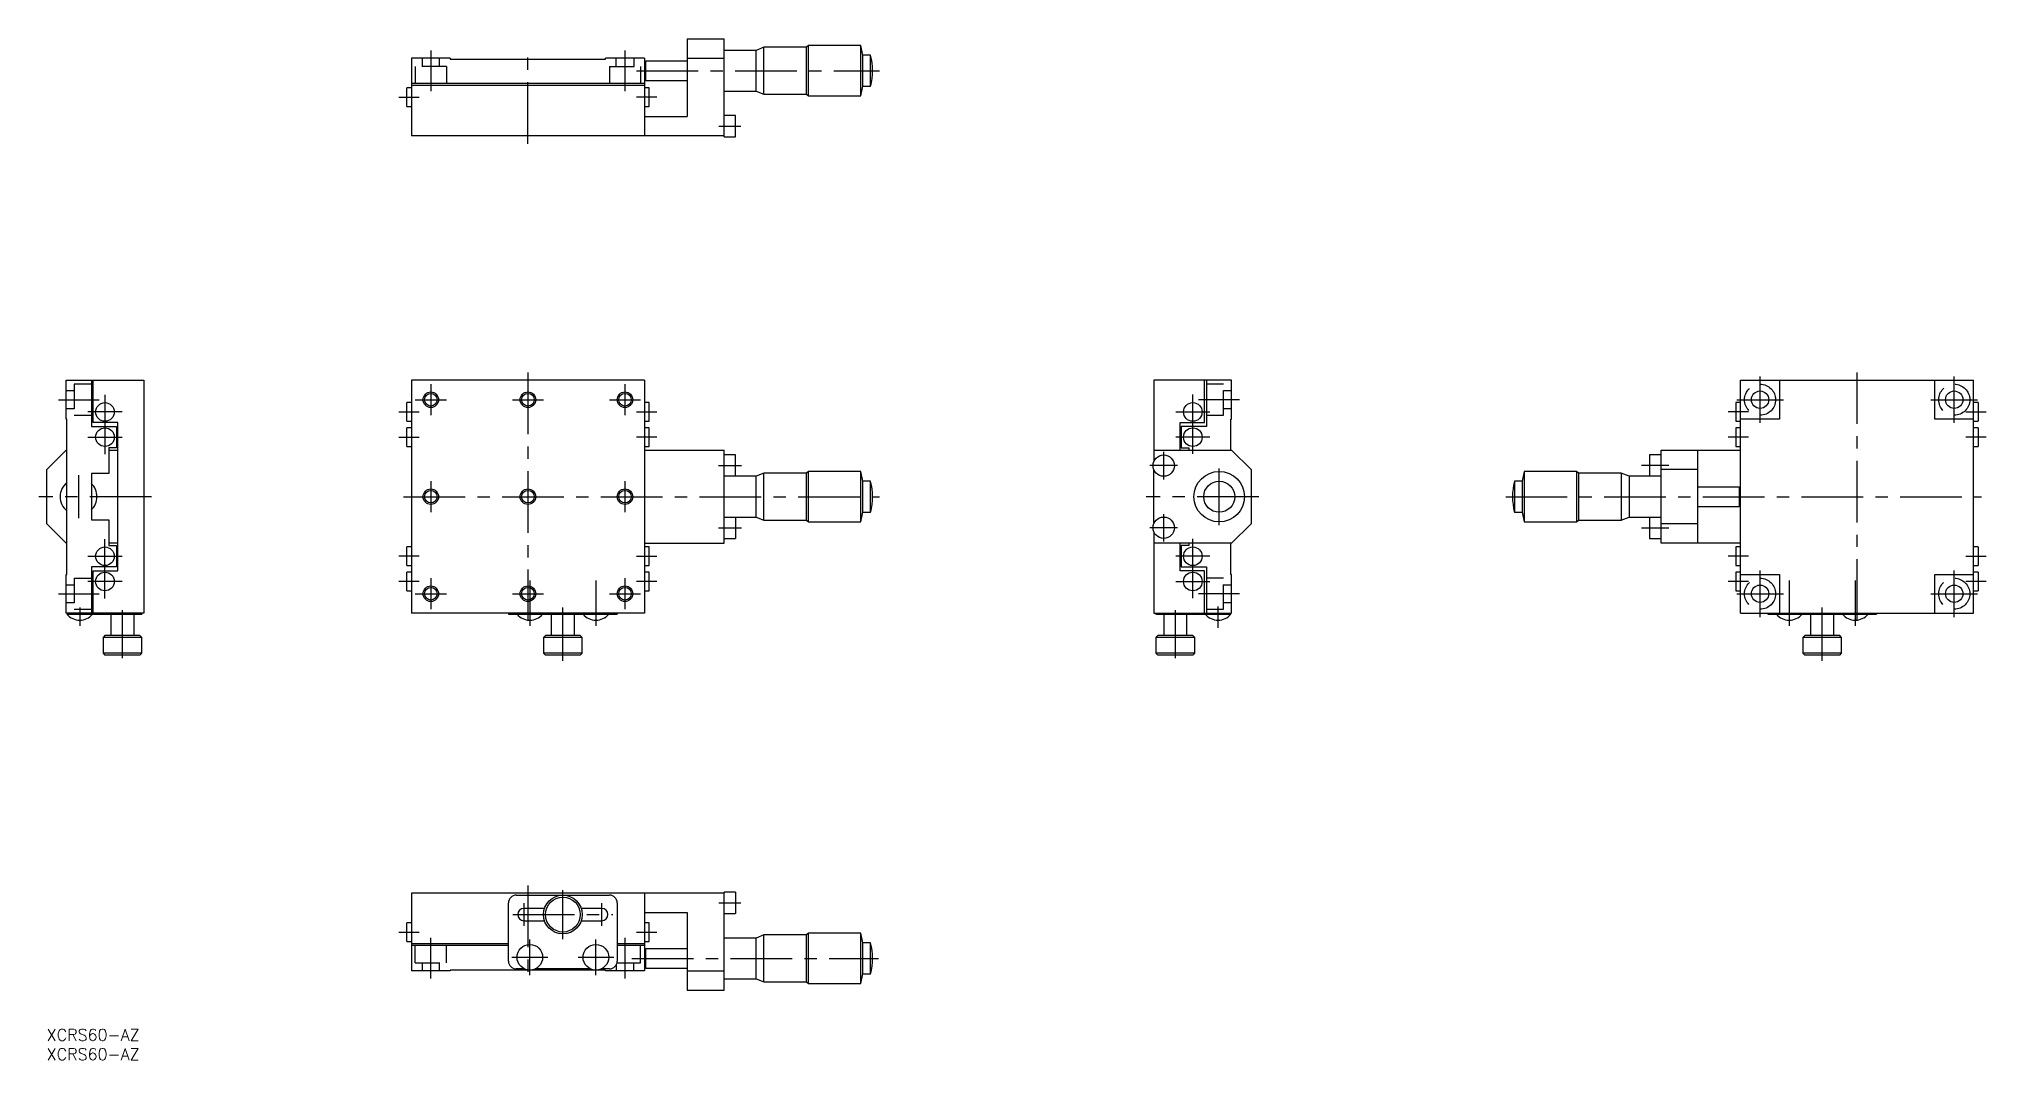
# Model space of a CAD drawing. Extents: x -2 to 499, y -8 to 255.
import ezdxf

# ---------------------------------------------------------------- set-up
doc = ezdxf.new("R2010")
doc.units = 0
doc.header["$LTSCALE"] = 0.5
doc.linetypes.add('CENTER', pattern=[50.8, 31.75, -6.35, 6.35, -6.35])
doc.linetypes.add('DASHED', pattern=[19.05, 12.7, -6.35])
for name, color, linetype in [('MSM_CENTER', 1, 'CENTER'), ('MSM_CONTINUOUS', 7, 'CONTINUOUS'), ('MSM_DASHED', 4, 'DASHED'), ('MSM_NARROW', 5, 'CONTINUOUS'), ('MSM_PART_NUMBER', 7, 'CONTINUOUS')]:
    doc.layers.add(name, color=color, linetype=linetype)
doc.styles.get("Standard").update_dxf_attribs({"font": 'txt.shx', "height": 3, "bigfont": 'bigfont.shx'})

# ---------------------------------------------------------------- blocks, each defined once
blk = doc.blocks.new('*U2')
at = {"layer": 'MSM_PART_NUMBER'}
blk.add_text('XCRS60-AZ', height=3, dxfattribs=at).set_placement((0, -3))
blk = doc.blocks.new('*U3')
at = {"layer": 'MSM_PART_NUMBER'}
blk.add_text('XCRS60-AZ', height=3, dxfattribs=at).set_placement((0, -8))

msp = doc.modelspace()

# ---------------------------------------------------------------- linework, layer by layer
at = {"layer": 'MSM_CENTER'}
for p, q in [((98.92, 252.15), (98.92, 241.65)), ((123.92, 228.15), (123.92, 252.15)), ((148.92, 252.15), (148.92, 241.65)), ((151.92, 246.95), (214.43, 246.95)), ((90.72, 240.15), (95.92, 240.15)), ((157.12, 240.15), (151.92, 240.15)), ((173.12, 232.65), (178.73, 232.65)), ((98.92, 166.18), (98.92, 158.18)), ((123.92, 169.18), (123.92, 105.17)), ((148.92, 166.18), (148.92, 158.18)), ((441.23, 156.18), (441.23, 168.18)), ((466.23, 105.17), (466.23, 169.18)), ((491.23, 156.18), (491.23, 168.18)), ((3, 162.17), (13.5, 162.17)), ((15, 163.43), (15, 148.12)), ((94.92, 162.17), (102.92, 162.17)), ((119.92, 162.17), (127.92, 162.17)), ((144.92, 162.17), (152.92, 162.17)), ((295.15, 148.22), (295.15, 163.53)), ((307.15, 162.17), (296.65, 162.17)), ((435.23, 162.17), (447.23, 162.17)), ((485.23, 162.17), (497.23, 162.17)), ((19.4, 159.02), (10.6, 159.02)), ((90.72, 159.02), (95.92, 159.02)), ((151.92, 159.02), (157.12, 159.02)), ((290.75, 159.02), (299.55, 159.02)), ((438.23, 159.02), (433.03, 159.02)), ((494.23, 159.02), (499.43, 159.02)), ((10.6, 152.52), (19.4, 152.52)), ((90.72, 152.52), (95.92, 152.52)), ((157.12, 152.52), (151.92, 152.52)), ((299.55, 152.52), (290.75, 152.52)), ((438.23, 152.52), (433.03, 152.52)), ((499.43, 152.52), (494.23, 152.52)), ((287.65, 141.63), (287.65, 148.72)), ((8.2, 142.72), (8.2, 131.63)), ((98.92, 141.18), (98.92, 133.18)), ((148.92, 141.18), (148.92, 133.18)), ((172.96, 145.18), (178.89, 145.18)), ((291.2, 145.18), (284.1, 145.18)), ((301.95, 129.88), (301.95, 144.47)), ((417.73, 145.18), (410.73, 145.18)), ((27, 137.18), (-2, 137.18)), ((91.92, 137.18), (214.43, 137.18)), ((312.15, 137.18), (283.15, 137.18)), ((375.72, 137.18), (498.23, 137.18)), ((287.65, 125.63), (287.65, 132.72)), ((15, 110.92), (15, 126.22)), ((172.96, 129.18), (178.89, 129.18)), ((291.2, 129.18), (284.1, 129.18)), ((295.15, 111.03), (295.15, 126.33)), ((410.73, 129.18), (417.73, 129.18)), ((10.6, 121.83), (19.4, 121.83)), ((95.92, 121.83), (90.72, 121.83)), ((151.92, 121.83), (157.12, 121.83)), ((299.55, 121.83), (290.75, 121.83)), ((438.23, 121.83), (433.03, 121.83)), ((494.23, 121.83), (499.43, 121.83)), ((98.92, 116.17), (98.92, 108.17)), ((124.42, 115.6), (124.42, 103.91)), ((141.42, 115.6), (141.42, 103.91)), ((148.92, 116.17), (148.92, 108.17)), ((441.23, 106.17), (441.23, 118.17)), ((448.73, 115.6), (448.73, 103.91)), ((465.73, 115.6), (465.73, 103.91)), ((491.23, 106.17), (491.23, 118.17)), ((3, 112.17), (13.5, 112.17)), ((19.4, 115.33), (10.6, 115.33)), ((95.92, 115.33), (90.72, 115.33)), ((94.92, 112.17), (102.92, 112.17)), ((119.92, 112.17), (127.92, 112.17)), ((144.92, 112.17), (152.92, 112.17)), ((157.12, 115.33), (151.92, 115.33)), ((290.75, 115.33), (299.55, 115.33)), ((307.15, 112.17), (296.65, 112.17)), ((438.23, 115.33), (433.03, 115.33)), ((435.23, 112.17), (447.23, 112.17)), ((485.23, 112.17), (497.23, 112.17)), ((499.43, 115.33), (494.23, 115.33)), ((8.5, 108.67), (8.5, 103.91)), ((19.5, 95.58), (19.5, 107.97)), ((132.92, 94.91), (132.92, 108.64)), ((290.65, 95.58), (290.65, 107.97)), ((301.65, 103.37), (301.65, 108.88)), ((457.23, 94.91), (457.23, 108.64)), ((123.92, 37), (123.92, 13)), ((132.92, 23.19), (132.92, 35.81)), ((122.92, 26.59), (122.92, 32.41)), ((142.92, 26.59), (142.92, 32.41)), ((173.12, 32.5), (178.73, 32.5)), ((120.02, 29.5), (145.83, 29.5)), ((90.72, 25), (95.92, 25)), ((98.92, 13), (98.92, 23.5)), ((124.42, 13.89), (124.42, 23.11)), ((141.42, 13.89), (141.42, 23.11)), ((148.92, 23.5), (148.92, 13)), ((151.92, 25), (157.12, 25)), ((119.82, 18.5), (129.03, 18.5)), ((136.82, 18.5), (146.03, 18.5)), ((150.67, 18.2), (214.17, 18.2))]:
    msp.add_line(p, q, dxfattribs=at)
at = {"layer": 'MSM_CONTINUOUS'}
for p, q in [((164.92, 255.15), (164.92, 235.15)), ((164.92, 255.15), (174.42, 255.15)), ((174.42, 229.9), (174.42, 255.15)), ((182.67, 252.2), (174.42, 252.2)), ((184.67, 253), (182.67, 252.2)), ((182.67, 241.7), (182.67, 252.2)), ((195.67, 253), (184.67, 253)), ((184.67, 240.9), (184.67, 253)), ((196.17, 253.45), (195.67, 253)), ((195.67, 240.9), (195.67, 253)), ((209.67, 253.45), (196.17, 253.45)), ((196.17, 240.45), (196.17, 253.45)), ((210.17, 250.95), (209.67, 253.45)), ((209.67, 240.45), (209.67, 253.45)), ((212.17, 250.95), (210.17, 250.95)), ((210.17, 242.95), (210.17, 250.95)), ((212.17, 242.95), (212.17, 250.95)), ((103.92, 250.15), (93.92, 250.15)), ((93.92, 250.15), (93.92, 230.15)), ((103.92, 250.15), (103.92, 249.95)), ((103.92, 249.95), (143.92, 249.95)), ((153.92, 250.15), (143.92, 250.15)), ((143.92, 249.95), (143.92, 250.15)), ((153.92, 250.15), (153.92, 230.15)), ((164.92, 249.45), (154.29, 249.45)), ((154.29, 244.45), (154.29, 249.45)), ((164.92, 250.15), (174.42, 250.15)), ((92.72, 237.75), (92.72, 242.55)), ((93.92, 242.55), (92.72, 242.55)), ((153.92, 243.65), (93.92, 243.65)), ((153.92, 243.15), (93.92, 243.15)), ((155.12, 242.55), (153.92, 242.55)), ((154.29, 244.45), (164.92, 244.45)), ((155.12, 237.75), (155.12, 242.55)), ((174.42, 241.7), (182.67, 241.7)), ((182.67, 241.7), (184.67, 240.9)), ((184.67, 240.9), (195.67, 240.9)), ((195.67, 240.9), (196.17, 240.45)), ((209.67, 240.45), (210.17, 242.95)), ((210.17, 242.95), (212.17, 242.95)), ((92.72, 237.75), (93.92, 237.75)), ((153.92, 237.75), (155.12, 237.75)), ((196.17, 240.45), (209.67, 240.45)), ((153.92, 235.15), (164.92, 235.15)), ((177.42, 235.4), (174.42, 235.4)), ((177.42, 229.9), (177.42, 235.4)), ((174.42, 230.15), (93.92, 230.15)), ((174.42, 229.9), (177.42, 229.9)), ((5, 167.17), (25, 167.17)), ((5, 157.18), (5, 167.17)), ((11.5, 167.17), (11.5, 155.28)), ((12, 156.27), (12, 167.17)), ((25, 167.17), (25, 107.17)), ((153.92, 167.17), (93.92, 167.17)), ((93.92, 167.17), (93.92, 107.17)), ((153.92, 167.17), (153.92, 107.17)), ((285.15, 167.17), (285.15, 146.32)), ((305.15, 167.17), (285.15, 167.17)), ((298.15, 156.27), (298.15, 167.17)), ((298.65, 167.17), (298.65, 155.28)), ((305.15, 157.18), (305.15, 167.17)), ((436.23, 107.17), (436.23, 167.17)), ((436.23, 167.17), (496.23, 167.17)), ((446.23, 167.17), (446.23, 157.18)), ((486.23, 157.18), (486.23, 167.17)), ((496.23, 107.17), (496.23, 167.17)), ((93.92, 161.43), (92.72, 161.43)), ((92.72, 156.62), (92.72, 161.43)), ((155.12, 161.43), (153.92, 161.43)), ((155.12, 156.62), (155.12, 161.43)), ((436.23, 161.43), (435.03, 161.43)), ((435.03, 161.43), (435.03, 156.62)), ((497.43, 161.43), (496.23, 161.43)), ((497.43, 161.43), (497.43, 156.62)), ((5.2, 157.18), (5, 157.18)), ((5.2, 117.17), (5.2, 157.18)), ((18.3, 156.27), (12, 156.27)), ((18.3, 118.08), (18.3, 156.27)), ((92.72, 156.62), (93.92, 156.62)), ((153.92, 156.62), (155.12, 156.62)), ((291.85, 149.18), (291.85, 156.27)), ((291.85, 156.27), (298.15, 156.27)), ((304.95, 149.18), (304.95, 157.18)), ((304.95, 157.18), (305.15, 157.18)), ((435.03, 156.62), (436.23, 156.62)), ((446.23, 157.18), (436.23, 157.18)), ((496.23, 157.18), (486.23, 157.18)), ((496.23, 156.62), (497.43, 156.62)), ((11.5, 155.28), (18, 155.28)), ((18, 155.28), (18, 149.78)), ((93.92, 154.93), (92.72, 154.93)), ((92.72, 150.12), (92.72, 154.93)), ((155.12, 154.93), (153.92, 154.93)), ((155.12, 150.12), (155.12, 154.93)), ((292.15, 155.28), (292.15, 149.78)), ((298.65, 155.28), (292.15, 155.28)), ((436.23, 154.93), (435.03, 154.93)), ((435.03, 154.93), (435.03, 150.12)), ((497.43, 154.93), (496.23, 154.93)), ((497.43, 154.93), (497.43, 150.12)), ((0, 144.18), (5, 149.18)), ((5, 149.18), (5.2, 149.18)), ((16, 149.78), (16, 143.18)), ((18, 149.78), (16, 149.78)), ((16, 149.18), (18.3, 149.18)), ((92.72, 150.12), (93.92, 150.12)), ((153.92, 150.12), (155.12, 150.12)), ((153.92, 149.18), (174.42, 149.18)), ((174.42, 125.17), (174.42, 149.18)), ((177.42, 147.93), (174.42, 147.93)), ((177.42, 142.43), (177.42, 147.93)), ((285.15, 149.18), (305.15, 149.18)), ((292.15, 149.78), (294.15, 149.78)), ((294.15, 149.78), (294.15, 149.18)), ((305.15, 149.18), (310.15, 144.18)), ((415.73, 147.93), (412.73, 147.93)), ((412.73, 147.93), (412.73, 142.43)), ((415.73, 125.17), (415.73, 149.18)), ((415.73, 149.18), (436.23, 149.18)), ((425.23, 125.17), (425.23, 149.18)), ((435.03, 150.12), (436.23, 150.12)), ((496.23, 150.12), (497.43, 150.12)), ((0, 130.18), (0, 144.18)), ((11.5, 143.18), (11.5, 131.18)), ((16, 143.18), (11.5, 143.18)), ((182.67, 142.43), (174.42, 142.43)), ((184.67, 143.22), (182.67, 142.43)), ((182.67, 131.93), (182.67, 142.43)), ((195.67, 143.22), (184.67, 143.22)), ((184.67, 131.12), (184.67, 143.22)), ((196.17, 143.68), (195.67, 143.22)), ((195.67, 131.12), (195.67, 143.22)), ((209.67, 143.68), (196.17, 143.68)), ((196.17, 130.68), (196.17, 143.68)), ((210.17, 141.18), (209.67, 143.68)), ((209.67, 130.68), (209.67, 143.68)), ((212.17, 141.18), (210.17, 141.18)), ((210.17, 133.18), (210.17, 141.18)), ((212.17, 133.18), (212.17, 141.18)), ((285.15, 130.32), (285.15, 144.03)), ((310.15, 144.18), (310.15, 130.18)), ((379.98, 141.18), (377.98, 141.18)), ((377.98, 141.18), (377.98, 133.18)), ((380.48, 143.68), (379.98, 141.18)), ((379.98, 141.18), (379.98, 133.18)), ((393.98, 143.68), (380.48, 143.68)), ((380.48, 143.68), (380.48, 130.68)), ((394.48, 143.22), (393.98, 143.68)), ((393.98, 143.68), (393.98, 130.68)), ((405.48, 143.22), (394.48, 143.22)), ((394.48, 143.22), (394.48, 131.12)), ((407.48, 142.43), (405.48, 143.22)), ((405.48, 143.22), (405.48, 131.12)), ((415.73, 142.43), (407.48, 142.43)), ((407.48, 142.43), (407.48, 131.93)), ((425.23, 144.18), (415.73, 144.18)), ((435.86, 139.68), (425.23, 139.68)), ((435.86, 139.68), (435.86, 134.68)), ((11.5, 131.18), (16, 131.18)), ((16, 131.18), (16, 124.58)), ((174.42, 131.93), (182.67, 131.93)), ((177.42, 131.93), (177.42, 126.42)), ((182.67, 131.93), (184.67, 131.12)), ((184.67, 131.12), (195.67, 131.12)), ((195.67, 131.12), (196.17, 130.68)), ((196.17, 130.68), (209.67, 130.68)), ((209.67, 130.68), (210.17, 133.18)), ((210.17, 133.18), (212.17, 133.18)), ((377.98, 133.18), (379.98, 133.18)), ((379.98, 133.18), (380.48, 130.68)), ((380.48, 130.68), (393.98, 130.68)), ((393.98, 130.68), (394.48, 131.12)), ((394.48, 131.12), (405.48, 131.12)), ((405.48, 131.12), (407.48, 131.93)), ((407.48, 131.93), (415.73, 131.93)), ((412.73, 131.93), (412.73, 126.42)), ((425.23, 134.68), (435.86, 134.68)), ((5, 125.17), (0, 130.18)), ((174.42, 126.42), (177.42, 126.42)), ((285.15, 128.03), (285.15, 107.17)), ((310.15, 130.18), (305.15, 125.17)), ((412.73, 126.42), (415.73, 126.42)), ((425.23, 130.18), (415.73, 130.18)), ((5.2, 125.17), (5, 125.17)), ((18.3, 125.17), (16, 125.17)), ((16, 124.58), (18, 124.58)), ((18, 124.58), (18, 119.08)), ((93.92, 124.22), (92.72, 124.22)), ((92.72, 119.42), (92.72, 124.22)), ((153.92, 125.17), (174.42, 125.17)), ((155.12, 124.22), (153.92, 124.22)), ((155.12, 119.42), (155.12, 124.22)), ((305.15, 125.17), (285.15, 125.17)), ((291.85, 118.08), (291.85, 125.17)), ((292.15, 124.58), (292.15, 119.08)), ((294.15, 124.58), (292.15, 124.58)), ((294.15, 125.17), (294.15, 124.58)), ((304.95, 117.17), (304.95, 125.17)), ((436.23, 125.17), (415.73, 125.17)), ((436.23, 124.22), (435.03, 124.22)), ((435.03, 124.22), (435.03, 119.42)), ((497.43, 124.22), (496.23, 124.22)), ((497.43, 124.22), (497.43, 119.42)), ((5, 107.17), (5, 117.17)), ((5, 117.17), (5.2, 117.17)), ((11.5, 119.08), (11.5, 107.17)), ((18, 119.08), (11.5, 119.08)), ((12, 107.17), (12, 118.08)), ((12, 118.08), (18.3, 118.08)), ((92.72, 119.42), (93.92, 119.42)), ((93.92, 117.72), (92.72, 117.72)), ((92.72, 112.92), (92.72, 117.72)), ((153.92, 119.42), (155.12, 119.42)), ((155.12, 117.72), (153.92, 117.72)), ((155.12, 112.92), (155.12, 117.72)), ((298.15, 118.08), (291.85, 118.08)), ((292.15, 119.08), (298.65, 119.08)), ((298.15, 107.17), (298.15, 118.08)), ((298.65, 119.08), (298.65, 107.17)), ((305.15, 117.17), (304.95, 117.17)), ((305.15, 107.17), (305.15, 117.17)), ((435.03, 119.42), (436.23, 119.42)), ((436.23, 117.72), (435.03, 117.72)), ((435.03, 117.72), (435.03, 112.92)), ((436.23, 117.17), (446.23, 117.17)), ((446.23, 117.17), (446.23, 107.17)), ((486.23, 107.17), (486.23, 117.17)), ((486.23, 117.17), (496.23, 117.17)), ((496.23, 119.42), (497.43, 119.42)), ((497.43, 117.72), (496.23, 117.72)), ((497.43, 117.72), (497.43, 112.92)), ((92.72, 112.92), (93.92, 112.92)), ((153.92, 112.92), (155.12, 112.92)), ((435.03, 112.92), (436.23, 112.92)), ((496.23, 112.92), (497.43, 112.92)), ((25, 107.17), (5, 107.17)), ((5.2, 106.88), (24.5, 106.88)), ((5.5, 107.17), (5.5, 106.88)), ((16.5, 106.88), (16.5, 101.38)), ((22.5, 101.38), (22.5, 106.88)), ((24.5, 107.17), (24.5, 106.88)), ((153.92, 107.17), (93.92, 107.17)), ((118.92, 107.17), (118.92, 106.88)), ((118.92, 106.88), (146.92, 106.88)), ((129.92, 106.88), (129.92, 101.38)), ((135.92, 101.38), (135.92, 106.88)), ((146.92, 107.17), (146.92, 106.88)), ((285.15, 107.17), (305.15, 107.17)), ((285.65, 107.17), (285.65, 106.88)), ((285.65, 106.88), (304.95, 106.88)), ((287.65, 106.88), (287.65, 101.38)), ((293.65, 101.38), (293.65, 106.88)), ((304.65, 107.17), (304.65, 106.88)), ((436.23, 107.17), (496.23, 107.17)), ((443.23, 107.17), (443.23, 106.88)), ((443.23, 106.88), (471.23, 106.88)), ((454.23, 106.88), (454.23, 101.38)), ((460.23, 101.38), (460.23, 106.88)), ((471.23, 107.17), (471.23, 106.88)), ((15, 101.38), (14.5, 100.88)), ((14.5, 100.88), (14.5, 96.88)), ((24.5, 100.88), (14.5, 100.88)), ((24, 101.38), (15, 101.38)), ((24.5, 100.88), (24, 101.38)), ((24.5, 96.88), (24.5, 100.88)), ((128.42, 101.38), (127.92, 100.88)), ((127.92, 100.88), (127.92, 96.88)), ((137.92, 100.88), (127.92, 100.88)), ((137.42, 101.38), (128.42, 101.38)), ((137.92, 100.88), (137.42, 101.38)), ((137.92, 96.88), (137.92, 100.88)), ((286.15, 101.38), (285.65, 100.88)), ((285.65, 100.88), (285.65, 96.88)), ((295.65, 100.88), (285.65, 100.88)), ((295.15, 101.38), (286.15, 101.38)), ((295.65, 100.88), (295.15, 101.38)), ((295.65, 96.88), (295.65, 100.88)), ((452.73, 101.38), (452.23, 100.88)), ((452.23, 100.88), (452.23, 96.88)), ((462.23, 100.88), (452.23, 100.88)), ((461.73, 101.38), (452.73, 101.38)), ((462.23, 100.88), (461.73, 101.38)), ((462.23, 96.88), (462.23, 100.88)), ((14.5, 96.88), (15, 96.38)), ((24.5, 96.88), (14.5, 96.88)), ((24, 96.38), (15, 96.38)), ((24, 96.38), (24.5, 96.88)), ((127.92, 96.88), (128.42, 96.38)), ((137.92, 96.88), (127.92, 96.88)), ((137.42, 96.38), (128.42, 96.38)), ((137.42, 96.38), (137.92, 96.88)), ((285.65, 96.88), (286.15, 96.38)), ((295.65, 96.88), (285.65, 96.88)), ((295.15, 96.38), (286.15, 96.38)), ((295.15, 96.38), (295.65, 96.88)), ((452.23, 96.88), (452.73, 96.38)), ((462.23, 96.88), (452.23, 96.88)), ((461.73, 96.38), (452.73, 96.38)), ((461.73, 96.38), (462.23, 96.88)), ((177.42, 35.25), (174.42, 35.25)), ((174.42, 10), (174.42, 35.25)), ((177.42, 35.25), (177.42, 29.75)), ((174.42, 35), (93.92, 35)), ((93.92, 35), (93.92, 15)), ((118.92, 17.5), (118.92, 32.5)), ((120.92, 34.5), (144.92, 34.5)), ((128.19, 31.1), (122.92, 31.1)), ((142.92, 31.1), (137.66, 31.1)), ((146.92, 32.5), (146.92, 17.5)), ((153.92, 35), (153.92, 15)), ((92.72, 22.6), (92.72, 27.4)), ((93.92, 27.4), (92.72, 27.4)), ((122.92, 27.9), (128.19, 27.9)), ((137.66, 27.9), (142.92, 27.9)), ((153.92, 30), (164.92, 30)), ((155.12, 27.4), (153.92, 27.4)), ((155.12, 22.6), (155.12, 27.4)), ((164.92, 30), (164.92, 10)), ((174.42, 29.75), (177.42, 29.75)), ((92.72, 22.6), (93.92, 22.6)), ((118.92, 22), (93.92, 22)), ((118.92, 21.5), (93.92, 21.5)), ((153.92, 22), (146.92, 22)), ((153.92, 21.5), (146.92, 21.5)), ((153.92, 22.6), (155.12, 22.6)), ((164.92, 20.7), (154.29, 20.7)), ((154.29, 15.7), (154.29, 20.7)), ((182.67, 23.45), (174.42, 23.45)), ((184.67, 24.25), (182.67, 23.45)), ((182.67, 12.95), (182.67, 23.45)), ((195.67, 24.25), (184.67, 24.25)), ((184.67, 12.15), (184.67, 24.25)), ((196.17, 24.7), (195.67, 24.25)), ((195.67, 12.15), (195.67, 24.25)), ((209.67, 24.7), (196.17, 24.7)), ((196.17, 11.7), (196.17, 24.7)), ((210.17, 22.2), (209.67, 24.7)), ((209.67, 11.7), (209.67, 24.7)), ((212.17, 22.2), (210.17, 22.2)), ((210.17, 14.2), (210.17, 22.2)), ((212.17, 14.2), (212.17, 22.2)), ((143.92, 15.2), (103.92, 15.2)), ((103.92, 15.2), (103.92, 15)), ((123.05, 15.5), (120.92, 15.5)), ((140.05, 15.5), (125.8, 15.5)), ((144.92, 15.5), (142.8, 15.5)), ((143.92, 15), (143.92, 15.2)), ((154.29, 15.7), (164.92, 15.7)), ((103.92, 15), (93.92, 15)), ((153.92, 15), (143.92, 15)), ((164.92, 15), (174.42, 15)), ((174.42, 12.95), (182.67, 12.95)), ((182.67, 12.95), (184.67, 12.15)), ((184.67, 12.15), (195.67, 12.15)), ((195.67, 12.15), (196.17, 11.7)), ((196.17, 11.7), (209.67, 11.7)), ((209.67, 11.7), (210.17, 14.2)), ((210.17, 14.2), (212.17, 14.2)), ((164.92, 10), (174.42, 10))]:
    msp.add_line(p, q, dxfattribs=at)
for centre, radius in [((15, 159.02), 2.4), ((98.92, 162.17), 1.62), ((123.92, 162.17), 1.62), ((148.92, 162.17), 1.62), ((295.15, 159.02), 2.4), ((441.23, 162.17), 2.25), ((491.23, 162.17), 2.25), ((15, 152.52), 2.4), ((295.15, 152.52), 2.4), ((287.65, 145.18), 2.75), ((301.95, 137.18), 6.5), ((301.95, 137.18), 4), ((98.92, 137.18), 1.62), ((123.92, 137.18), 1.62), ((148.92, 137.18), 1.62), ((287.65, 129.18), 2.75), ((15, 121.83), 2.4), ((295.15, 121.83), 2.4), ((15, 115.33), 2.4), ((295.15, 115.33), 2.4), ((98.92, 112.17), 1.62), ((123.92, 112.17), 1.62), ((148.92, 112.17), 1.62), ((441.23, 112.17), 2.25), ((491.23, 112.17), 2.25), ((132.92, 29.5), 5), ((132.92, 29.5), 4.5), ((124.42, 18.5), 3.3), ((141.42, 18.5), 3.3)]:
    msp.add_circle(centre, radius, dxfattribs=at)
for centre, radius, start, end in [((196.42, 246.95), 16.25, 345.75, 14.25), ((162.55, 246.95), 8.63, 163.1627, 196.8373), ((8.2, 137.18), 4.75, 129.1667, 230.8333), ((8.2, 137.18), 4.75, 314.0063, 45.9937), ((196.42, 137.18), 16.25, 345.75, 14.25), ((393.73, 137.18), 16.25, 165.75, 194.25), ((427.6, 137.18), 8.63, 343.1627, 16.8373), ((8.5, 109.75), 4.38, 221.1121, 318.8879), ((124.42, 109.75), 4.38, 221.1121, 318.8879), ((141.42, 109.75), 4.38, 221.1121, 318.8879), ((301.65, 109.75), 4.38, 221.1121, 318.8879), ((448.73, 109.75), 4.38, 221.1121, 318.8879), ((465.73, 109.75), 4.38, 221.1121, 318.8879), ((120.92, 32.5), 2, 90, 180), ((122.92, 29.5), 1.6, 90, 270), ((142.92, 29.5), 1.6, 270, 90), ((144.92, 32.5), 2, 0, 90), ((162.55, 18.2), 8.63, 163.1627, 196.8373), ((196.42, 18.2), 16.25, 345.75, 14.25), ((120.92, 17.5), 2, 180, 270), ((144.92, 17.5), 2, 270, 0)]:
    msp.add_arc(centre, radius, start, end, dxfattribs=at)
at = {"layer": 'MSM_DASHED'}
for p, q in [((102.92, 248.05), (94.92, 248.05)), ((94.92, 248.05), (94.92, 243.65)), ((96.67, 250.15), (96.67, 248.05)), ((101.17, 248.05), (101.17, 250.15)), ((102.92, 248.05), (102.92, 243.65)), ((144.92, 248.05), (152.92, 248.05)), ((144.92, 248.05), (144.92, 243.65)), ((146.67, 248.05), (146.67, 250.15)), ((151.17, 250.15), (151.17, 248.05)), ((152.92, 248.05), (152.92, 243.65)), ((7.1, 166.18), (7.1, 158.18)), ((11.5, 166.18), (7.1, 166.18)), ((303.05, 166.18), (298.65, 166.18)), ((303.05, 158.18), (303.05, 166.18)), ((7.1, 164.43), (5, 164.43)), ((305.15, 164.43), (303.05, 164.43)), ((5, 159.93), (7.1, 159.93)), ((7.1, 158.18), (11.5, 158.18)), ((298.65, 158.18), (303.05, 158.18)), ((303.05, 159.93), (305.15, 159.93)), ((7.1, 116.17), (11.5, 116.17)), ((7.1, 116.17), (7.1, 108.17)), ((303.05, 116.17), (298.65, 116.17)), ((303.05, 108.17), (303.05, 116.17)), ((7.1, 114.42), (5, 114.42)), ((305.15, 114.42), (303.05, 114.42)), ((5, 109.92), (7.1, 109.92)), ((7.1, 108.17), (11.5, 108.17)), ((298.65, 108.17), (303.05, 108.17)), ((303.05, 109.92), (305.15, 109.92)), ((94.92, 17.1), (94.92, 21.5)), ((102.92, 17.1), (102.92, 21.5)), ((152.92, 17.1), (152.92, 21.5)), ((94.92, 17.1), (102.92, 17.1)), ((96.67, 17.1), (96.67, 15)), ((101.17, 15), (101.17, 17.1)), ((146.67, 16.53), (146.67, 15)), ((146.88, 17.1), (152.92, 17.1)), ((151.17, 15), (151.17, 17.1))]:
    msp.add_line(p, q, dxfattribs=at)
for centre in [(441.23, 162.17), (491.23, 162.17), (441.23, 112.17), (491.23, 112.17)]:
    msp.add_circle(centre, 4, dxfattribs=at)
at = {"layer": 'MSM_NARROW'}
for centre in [(98.92, 162.17), (123.92, 162.17), (148.92, 162.17), (98.92, 137.18), (123.92, 137.18), (148.92, 137.18), (98.92, 112.17), (123.92, 112.17), (148.92, 112.17)]:
    msp.add_circle(centre, 2, dxfattribs=at)

# ---------------------------------------------------------------- block references
at = {"layer": 'MSM_CONTINUOUS'}
for name in ['*U2', '*U3']:
    msp.add_blockref(name, (0, 0), dxfattribs=at)

doc.saveas('drawing.dxf')
